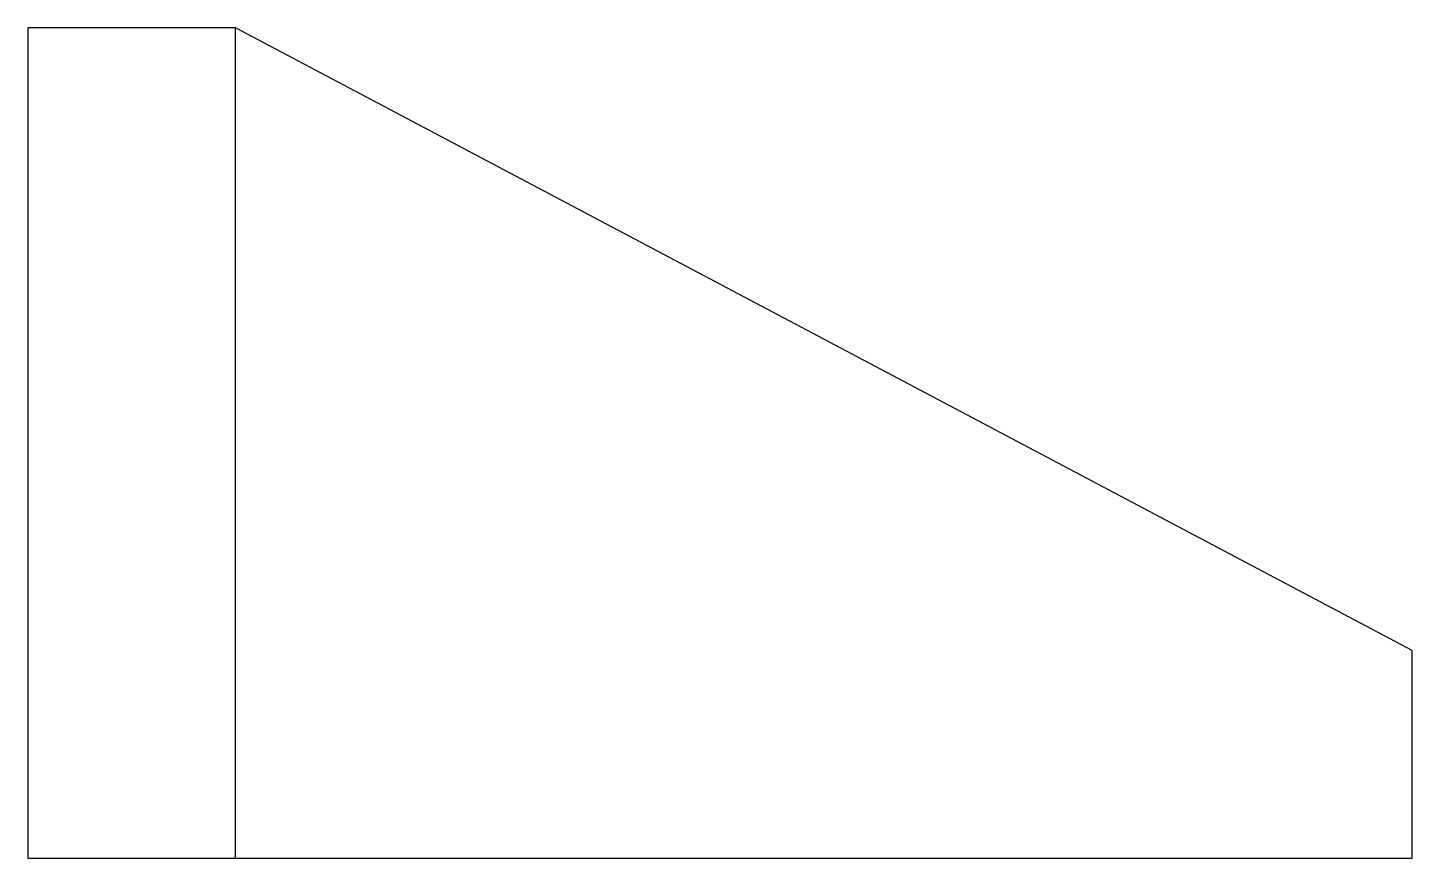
# Model space of a CAD drawing. Header units: feet. Extents: x -0.37 to 2.12, y -1.5 to 0.
import ezdxf

# ---------------------------------------------------------------- set-up
doc = ezdxf.new("R2010")
doc.units = ezdxf.units.FT
doc.header["$MEASUREMENT"] = 0

msp = doc.modelspace()

# ---------------------------------------------------------------- linework, layer by layer
for p, q in [((2.125, -1.125), (0, 0)), ((2.125, -1.5), (2.125, -1.125)), ((-0.375, -1.5), (2.125, -1.5))]:
    msp.add_line(p, q)
msp.add_lwpolyline([(0, -1.5), (0, 0), (-0.375, 0), (-0.375, -1.5)], close=True)

doc.saveas('drawing.dxf')
